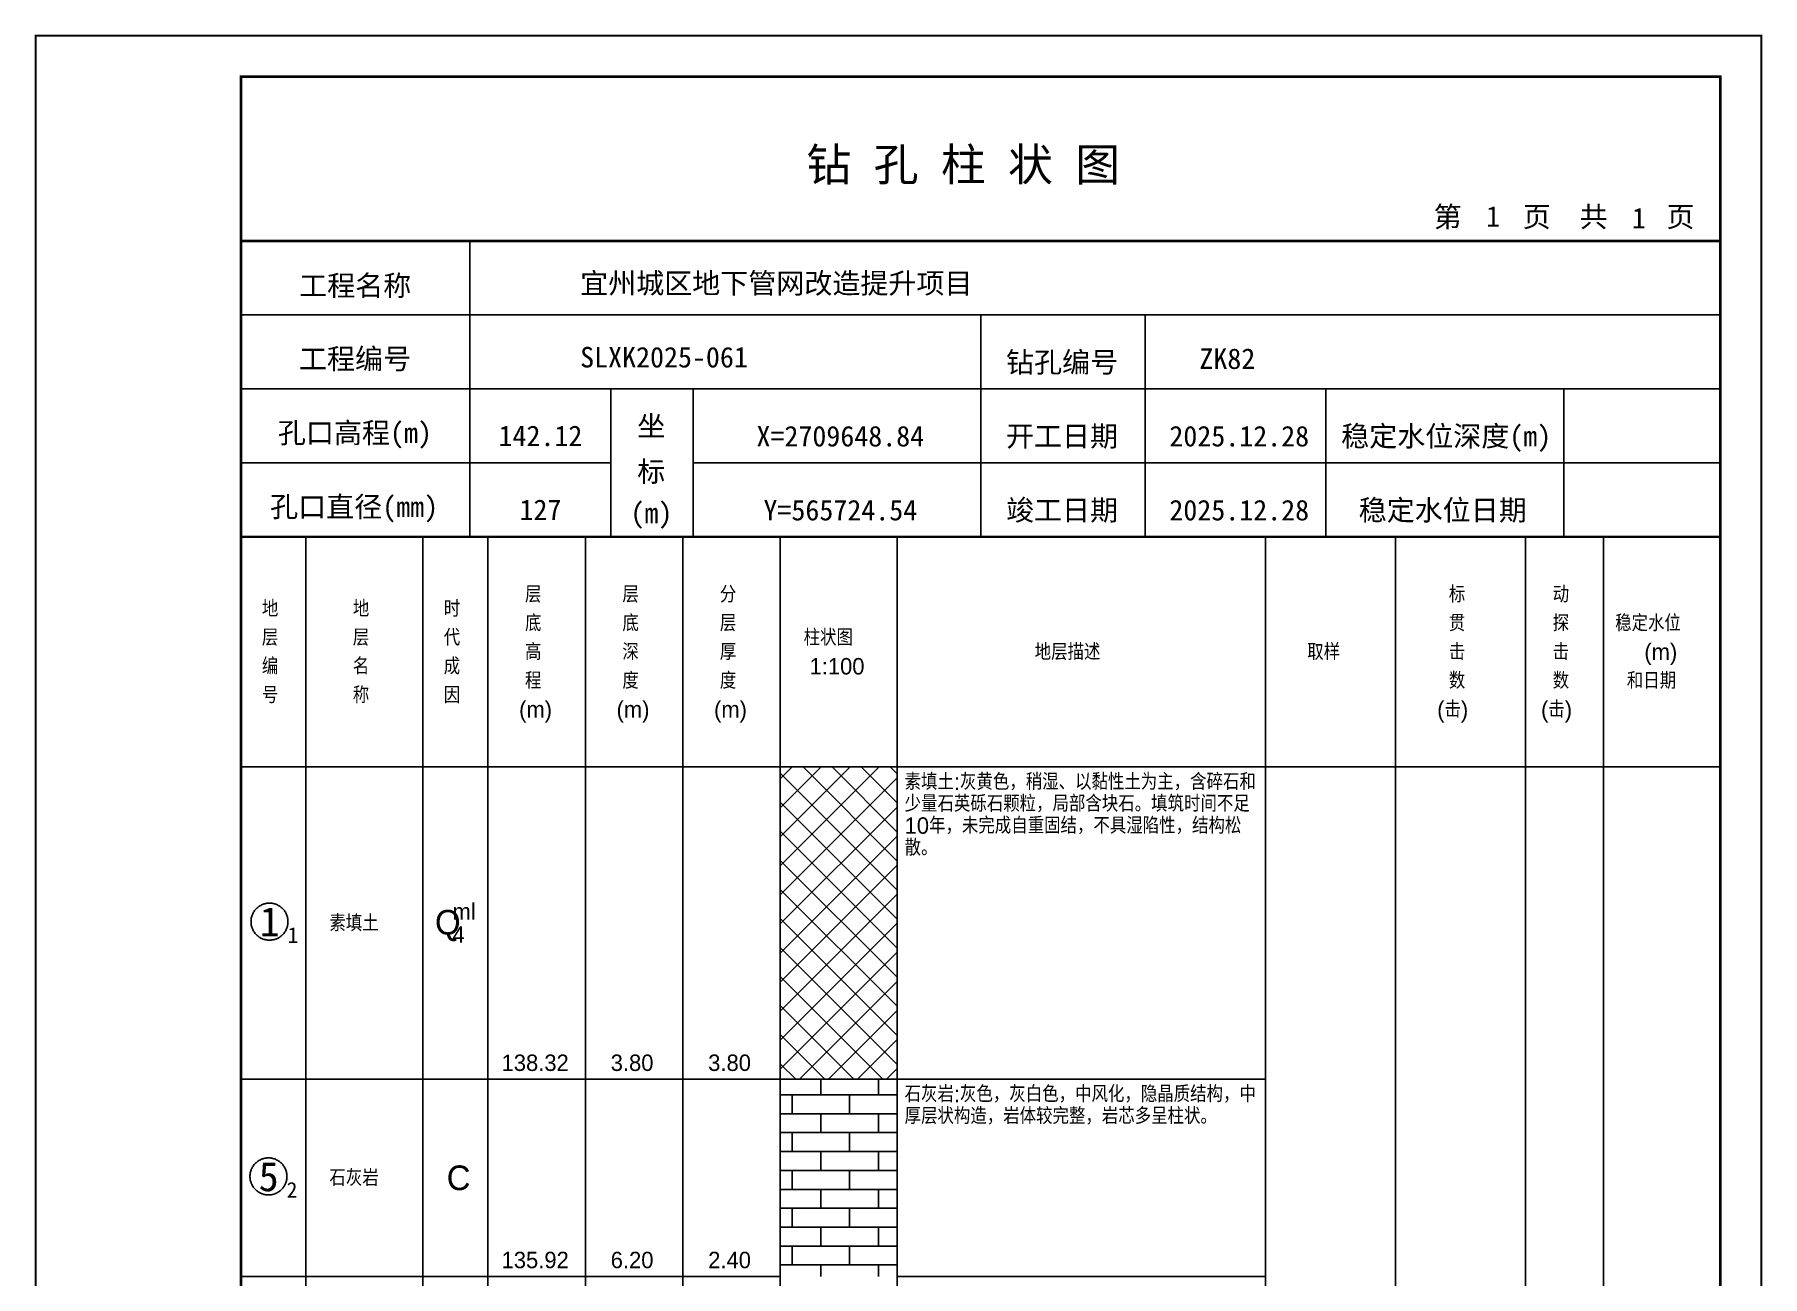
# Model space of a CAD drawing. Header units: millimetres. Extents: x 12489 to 89920, y 4630 to 4927.
# Drawn here: x 55169.3 to 55379.6, y 4775.7 to 4926.8 of the extents above; entities that cross this region are included whole.
import ezdxf
from ezdxf.enums import TextEntityAlignment as Align

# ---------------------------------------------------------------- set-up
doc = ezdxf.new("R2010")
doc.units = ezdxf.units.MM
doc.layers.add('ZZT_TC', color=7, linetype='Continuous')
doc.styles.add('成果图图块', font='', dxfattribs={"height": 2.5})
doc.styles.add('成果图模板', font='')
doc.styles.add('成果图模板标题', font='simhei.ttf')
doc.styles.add('成果图表体', font='Comfont.shx', dxfattribs={"height": 2, "bigfont": 'Hztxt12a.shx'})
doc.styles.get('成果图图块').set_extended_font_data('FangSong_GB2312')
doc.styles.get('成果图模板').set_extended_font_data('FangSong_GB2312')

# ---------------------------------------------------------------- blocks, each defined once
blk = doc.blocks.new('DCBH-1-1-1373', base_point=(0.3, -0.11))
at = {"layer": 'ZZT_TC', "color": 7}
blk.add_polyline3d([(-0.19, 2.31, 0), (-0.3, 2.31, 0), (-0.41, 2.3, 0), (-0.52, 2.29, 0), (-0.63, 2.27, 0), (-0.73, 2.24, 0), (-0.84, 2.21, 0), (-0.95, 2.18, 0), (-1.05, 2.14, 0), (-1.15, 2.09, 0), (-1.25, 2.04, 0), (-1.35, 1.99, 0), (-1.44, 1.93, 0), (-1.53, 1.87, 0), (-1.62, 1.8, 0), (-1.7, 1.73, 0), (-1.78, 1.65, 0), (-1.86, 1.57, 0), (-1.93, 1.49, 0), (-2, 1.4, 0), (-2.06, 1.31, 0), (-2.12, 1.22, 0), (-2.17, 1.12, 0), (-2.22, 1.02, 0), (-2.27, 0.92, 0), (-2.31, 0.82, 0), (-2.34, 0.71, 0), (-2.37, 0.61, 0), (-2.4, 0.5, 0), (-2.41, 0.39, 0), (-2.43, 0.28, 0), (-2.44, 0.17, 0), (-2.44, 0.06, 0), (-2.44, -0.05, 0), (-2.43, -0.16, 0), (-2.41, -0.27, 0), (-2.4, -0.38, 0), (-2.37, -0.49, 0), (-2.34, -0.6, 0), (-2.31, -0.7, 0), (-2.27, -0.8, 0), (-2.22, -0.9, 0), (-2.17, -1, 0), (-2.12, -1.1, 0), (-2.06, -1.19, 0), (-2, -1.28, 0), (-1.93, -1.37, 0), (-1.86, -1.45, 0), (-1.78, -1.53, 0), (-1.7, -1.61, 0), (-1.62, -1.68, 0), (-1.53, -1.75, 0), (-1.44, -1.81, 0), (-1.35, -1.87, 0), (-1.25, -1.93, 0), (-1.15, -1.98, 0), (-1.05, -2.02, 0), (-0.95, -2.06, 0), (-0.84, -2.1, 0), (-0.73, -2.13, 0), (-0.63, -2.15, 0), (-0.52, -2.17, 0), (-0.41, -2.18, 0), (-0.3, -2.19, 0), (-0.19, -2.19, 0), (-0.08, -2.19, 0), (0.03, -2.18, 0), (0.14, -2.17, 0), (0.25, -2.15, 0), (0.36, -2.13, 0), (0.47, -2.1, 0), (0.57, -2.06, 0), (0.67, -2.02, 0), (0.77, -1.98, 0), (0.87, -1.93, 0), (0.97, -1.87, 0), (1.06, -1.81, 0), (1.15, -1.75, 0), (1.24, -1.68, 0), (1.32, -1.61, 0), (1.4, -1.53, 0), (1.48, -1.45, 0), (1.55, -1.37, 0), (1.62, -1.28, 0), (1.68, -1.19, 0), (1.74, -1.1, 0), (1.8, -1, 0), (1.85, -0.9, 0), (1.89, -0.8, 0), (1.93, -0.7, 0), (1.97, -0.6, 0), (2, -0.49, 0), (2.02, -0.38, 0), (2.04, -0.27, 0), (2.05, -0.16, 0), (2.06, -0.05, 0), (2.06, 0.06, 0), (2.06, 0.17, 0), (2.05, 0.28, 0), (2.04, 0.39, 0), (2.02, 0.5, 0), (2, 0.61, 0), (1.97, 0.71, 0), (1.93, 0.82, 0), (1.89, 0.92, 0), (1.85, 1.02, 0), (1.8, 1.12, 0), (1.74, 1.22, 0), (1.68, 1.31, 0), (1.62, 1.4, 0), (1.55, 1.49, 0), (1.48, 1.57, 0), (1.4, 1.65, 0), (1.32, 1.73, 0), (1.24, 1.8, 0), (1.15, 1.87, 0), (1.06, 1.93, 0), (0.97, 1.99, 0), (0.87, 2.04, 0), (0.77, 2.09, 0), (0.67, 2.14, 0), (0.57, 2.18, 0), (0.47, 2.21, 0), (0.36, 2.24, 0), (0.25, 2.27, 0), (0.14, 2.29, 0), (0.03, 2.3, 0), (-0.08, 2.31, 0), (-0.19, 2.31, 0)], dxfattribs=at)
at = {"style": '成果图图块'}
blk.add_text('1', height=3.57, dxfattribs=at).set_placement((-0.16, -1.74), align=Align.CENTER)
blk.add_text('1', height=1.91, dxfattribs=at).set_placement((2.03, -2.53))
blk = doc.blocks.new('DCBH-1-1-1374', base_point=(0.43, -0.11))
at = {"layer": 'ZZT_TC', "color": 7}
blk.add_polyline3d([(-0.19, 2.31, 0), (-0.3, 2.31, 0), (-0.41, 2.3, 0), (-0.52, 2.29, 0), (-0.63, 2.27, 0), (-0.73, 2.24, 0), (-0.84, 2.21, 0), (-0.95, 2.18, 0), (-1.05, 2.14, 0), (-1.15, 2.09, 0), (-1.25, 2.04, 0), (-1.35, 1.99, 0), (-1.44, 1.93, 0), (-1.53, 1.87, 0), (-1.62, 1.8, 0), (-1.7, 1.73, 0), (-1.78, 1.65, 0), (-1.86, 1.57, 0), (-1.93, 1.49, 0), (-2, 1.4, 0), (-2.06, 1.31, 0), (-2.12, 1.22, 0), (-2.17, 1.12, 0), (-2.22, 1.02, 0), (-2.27, 0.92, 0), (-2.31, 0.82, 0), (-2.34, 0.71, 0), (-2.37, 0.61, 0), (-2.4, 0.5, 0), (-2.41, 0.39, 0), (-2.43, 0.28, 0), (-2.44, 0.17, 0), (-2.44, 0.06, 0), (-2.44, -0.05, 0), (-2.43, -0.16, 0), (-2.41, -0.27, 0), (-2.4, -0.38, 0), (-2.37, -0.49, 0), (-2.34, -0.6, 0), (-2.31, -0.7, 0), (-2.27, -0.8, 0), (-2.22, -0.9, 0), (-2.17, -1, 0), (-2.12, -1.1, 0), (-2.06, -1.19, 0), (-2, -1.28, 0), (-1.93, -1.37, 0), (-1.86, -1.45, 0), (-1.78, -1.53, 0), (-1.7, -1.61, 0), (-1.62, -1.68, 0), (-1.53, -1.75, 0), (-1.44, -1.81, 0), (-1.35, -1.87, 0), (-1.25, -1.93, 0), (-1.15, -1.98, 0), (-1.05, -2.02, 0), (-0.95, -2.06, 0), (-0.84, -2.1, 0), (-0.73, -2.13, 0), (-0.63, -2.15, 0), (-0.52, -2.17, 0), (-0.41, -2.18, 0), (-0.3, -2.19, 0), (-0.19, -2.19, 0), (-0.08, -2.19, 0), (0.03, -2.18, 0), (0.14, -2.17, 0), (0.25, -2.15, 0), (0.36, -2.13, 0), (0.47, -2.1, 0), (0.57, -2.06, 0), (0.67, -2.02, 0), (0.77, -1.98, 0), (0.87, -1.93, 0), (0.97, -1.87, 0), (1.06, -1.81, 0), (1.15, -1.75, 0), (1.24, -1.68, 0), (1.32, -1.61, 0), (1.4, -1.53, 0), (1.48, -1.45, 0), (1.55, -1.37, 0), (1.62, -1.28, 0), (1.68, -1.19, 0), (1.74, -1.1, 0), (1.8, -1, 0), (1.85, -0.9, 0), (1.89, -0.8, 0), (1.93, -0.7, 0), (1.97, -0.6, 0), (2, -0.49, 0), (2.02, -0.38, 0), (2.04, -0.27, 0), (2.05, -0.16, 0), (2.06, -0.05, 0), (2.06, 0.06, 0), (2.06, 0.17, 0), (2.05, 0.28, 0), (2.04, 0.39, 0), (2.02, 0.5, 0), (2, 0.61, 0), (1.97, 0.71, 0), (1.93, 0.82, 0), (1.89, 0.92, 0), (1.85, 1.02, 0), (1.8, 1.12, 0), (1.74, 1.22, 0), (1.68, 1.31, 0), (1.62, 1.4, 0), (1.55, 1.49, 0), (1.48, 1.57, 0), (1.4, 1.65, 0), (1.32, 1.73, 0), (1.24, 1.8, 0), (1.15, 1.87, 0), (1.06, 1.93, 0), (0.97, 1.99, 0), (0.87, 2.04, 0), (0.77, 2.09, 0), (0.67, 2.14, 0), (0.57, 2.18, 0), (0.47, 2.21, 0), (0.36, 2.24, 0), (0.25, 2.27, 0), (0.14, 2.29, 0), (0.03, 2.3, 0), (-0.08, 2.31, 0), (-0.19, 2.31, 0)], dxfattribs=at)
at = {"style": '成果图图块'}
blk.add_text('5', height=3.57, dxfattribs=at).set_placement((-0.16, -1.74), align=Align.CENTER)
blk.add_text('2', height=1.91, dxfattribs=at).set_placement((2.03, -2.53))
blk = doc.blocks.new('钻孔柱状图路桥昇龙制图梁世成校核莫家里.dwg195', base_point=(25, 236))
for p, q in [((52.82, 236), (52.82, 272)), ((25, 263), (205, 263)), ((115, 236), (115, 263)), ((135, 236), (135, 263)), ((25, 254), (205, 254)), ((70, 236), (70, 254)), ((80, 236), (80, 254)), ((157, 236), (157, 254)), ((185.95, 236), (185.95, 254)), ((25, 245), (70, 245)), ((80, 245), (205, 245))]:
    blk.add_line(p, q)
for points, const_width in [([(0, 0), (210, 0), (210, 297), (0, 297)], 0.25), ([(25, 5), (205, 5), (205, 292), (25, 292)], 0.3)]:
    blk.add_lwpolyline(points, close=True, dxfattribs=dict(const_width=const_width))
at = {"const_width": 0.3}
for points in [[(25, 272), (205, 272)], [(25, 236), (205, 236)]]:
    blk.add_lwpolyline(points, dxfattribs=at)
for s, height, style, p in [('钻 孔 柱 状 图', 4, '成果图模板标题', (93.8, 279.31)), ('第', 2.5, '成果图模板', (170.12, 273.7)), ('页', 2.5, '成果图模板', (180.96, 273.7)), ('共', 2.5, '成果图模板', (187.88, 273.7)), ('页', 2.5, '成果图模板', (198.44, 273.7)), ('工程名称', 2.5, '成果图模板', (32.07, 265.32)), ('宜州城区地下管网改造提升项目', 2.5, '成果图模板', (66.26, 265.61)), ('工程编号', 2.5, '成果图模板', (32.05, 256.41)), ('SLXK2025-061', 2.5, '成果图模板', (66.26, 256.61)), ('钻孔编号', 2.5, '成果图模板', (118.08, 256)), ('ZK82', 2.5, '成果图模板', (141.61, 256.43)), ('孔口高程(m)', 2.5, '成果图模板', (29.48, 247.41)), ('坐', 2.5, '成果图模板', (73.21, 248.24)), ('开工日期', 2.5, '成果图模板', (118.08, 247)), ('稳定水位深度(m)', 2.5, '成果图模板', (158.86, 247)), ('标', 2.5, '成果图模板', (73.21, 242.7)), ('孔口直径(mm)', 2.5, '成果图模板', (28.54, 238.41)), ('(m) ', 2.5, '成果图模板', (72.38, 237.65)), ('竣工日期', 2.5, '成果图模板', (118.08, 238)), ('稳定水位日期', 2.5, '成果图模板', (160.99, 238))]:
    blk.add_text(s, height=height, dxfattribs=dict(style=style)).set_placement(p)
at = {"style": '成果图模板'}
for s, p in [('1', (177.35, 273.74)), ('1', (195.08, 273.53)), ('142.12', (61.43, 247.04)), ('X=2709648.84', (97.92, 247)), ('2025.12.28', (146.46, 247)), ('127', (61.43, 238.04)), ('Y=565724.54', (97.92, 238)), ('2025.12.28', (146.46, 238))]:
    blk.add_text(s, height=2.5, dxfattribs=at).set_placement(p, align=Align.CENTER)

msp = doc.modelspace()

# ---------------------------------------------------------------- hatches: boundary and pattern name
at = {"linetype": 'Continuous'}
h = msp.add_hatch(dxfattribs=at)
h.set_pattern_fill('GKSTT', scale=0.5, style=0, pattern_type=2)
h.set_pattern_definition([(45, (0, 0), (-1.76776695, 1.76776695), []), (135, (0, 0), (-1.76776695, -1.76776695), [])])
h.paths.add_polyline_path([(55260.06, 4799.71), (55274.29, 4799.71), (55274.29, 4837.71), (55260.06, 4837.71)])
h = msp.add_hatch(dxfattribs=at)
h.set_pattern_fill('GKSHY', scale=0.5, style=0, pattern_type=2)
h.set_pattern_definition([(0, (0, 0), (0, 2.3), []), (90, (0, 0), (-3.5, 2.3), [2.3, -2.3])])
h.paths.add_polyline_path([(55260.06, 4775.71), (55274.29, 4775.71), (55274.29, 4799.71), (55260.06, 4799.71)])

# ---------------------------------------------------------------- linework, layer by layer
at = {"color": 0}
for p, q in [((55194.45, 4837.71), (55202.35, 4837.71)), ((55194.45, 4799.71), (55194.45, 4837.71)), ((55202.35, 4799.71), (55202.35, 4837.71)), ((55194.45, 4799.71), (55202.35, 4799.71)), ((55194.45, 4799.71), (55202.35, 4799.71)), ((55194.45, 4775.71), (55194.45, 4799.71)), ((55202.35, 4775.71), (55202.35, 4799.71)), ((55194.45, 4775.71), (55202.35, 4775.71))]:
    msp.add_line(p, q, dxfattribs=at)
for points in [[(55194.45, 4865.71), (55202.35, 4865.71)], [(55194.45, 4837.71), (55194.45, 4865.71)], [(55202.35, 4837.71), (55202.35, 4865.71)], [(55202.35, 4865.71), (55216.58, 4865.71)], [(55202.35, 4837.71), (55202.35, 4865.71)], [(55216.58, 4837.71), (55216.58, 4865.71)], [(55216.58, 4865.71), (55224.49, 4865.71)], [(55216.58, 4837.71), (55216.58, 4865.71)], [(55224.49, 4837.71), (55224.49, 4865.71)], [(55224.49, 4865.71), (55236.35, 4865.71)], [(55224.49, 4837.71), (55224.49, 4865.71)], [(55236.35, 4837.71), (55236.35, 4865.71)], [(55236.35, 4865.71), (55248.2, 4865.71)], [(55236.35, 4837.71), (55236.35, 4865.71)], [(55248.2, 4837.71), (55248.2, 4865.71)], [(55248.2, 4865.71), (55260.06, 4865.71)], [(55248.2, 4837.71), (55248.2, 4865.71)], [(55260.06, 4837.71), (55260.06, 4865.71)], [(55260.06, 4865.71), (55274.29, 4865.71)], [(55260.06, 4837.71), (55260.06, 4865.71)], [(55274.29, 4837.71), (55274.29, 4865.71)], [(55274.29, 4865.71), (55319.11, 4865.71)], [(55274.29, 4837.71), (55274.29, 4865.71)], [(55319.11, 4837.71), (55319.11, 4865.71)], [(55319.11, 4865.71), (55334.92, 4865.71)], [(55319.11, 4837.71), (55319.11, 4865.71)], [(55334.92, 4837.71), (55334.92, 4865.71)], [(55334.92, 4865.71), (55350.73, 4865.71)], [(55334.92, 4837.71), (55334.92, 4865.71)], [(55350.73, 4837.71), (55350.73, 4865.71)], [(55350.73, 4865.71), (55360.22, 4865.71)], [(55350.73, 4837.71), (55350.73, 4865.71)], [(55360.22, 4837.71), (55360.22, 4865.71)], [(55360.22, 4865.71), (55374.45, 4865.71)], [(55360.22, 4837.71), (55360.22, 4865.71)], [(55374.45, 4837.71), (55374.45, 4865.71)], [(55194.45, 4837.71), (55202.35, 4837.71)], [(55194.45, 4643.71), (55194.45, 4837.71)], [(55194.45, 4837.71), (55202.35, 4837.71)], [(55202.35, 4643.71), (55202.35, 4837.71)], [(55202.35, 4837.71), (55216.58, 4837.71)], [(55202.35, 4643.71), (55202.35, 4837.71)], [(55202.35, 4837.71), (55216.58, 4837.71)], [(55202.35, 4837.71), (55216.58, 4837.71)], [(55202.35, 4799.71), (55202.35, 4837.71)], [(55216.58, 4643.71), (55216.58, 4837.71)], [(55216.58, 4799.71), (55216.58, 4837.71)], [(55216.58, 4837.71), (55224.49, 4837.71)], [(55216.58, 4643.71), (55216.58, 4837.71)], [(55216.58, 4837.71), (55224.49, 4837.71)], [(55216.58, 4837.71), (55224.49, 4837.71)], [(55216.58, 4799.71), (55216.58, 4837.71)], [(55224.49, 4643.71), (55224.49, 4837.71)], [(55224.49, 4799.71), (55224.49, 4837.71)], [(55224.49, 4837.71), (55236.35, 4837.71)], [(55224.49, 4643.71), (55224.49, 4837.71)], [(55224.49, 4837.71), (55236.35, 4837.71)], [(55224.49, 4837.71), (55236.35, 4837.71)], [(55224.49, 4799.71), (55224.49, 4837.71)], [(55236.35, 4643.71), (55236.35, 4837.71)], [(55236.35, 4799.71), (55236.35, 4837.71)], [(55236.35, 4837.71), (55248.2, 4837.71)], [(55236.35, 4643.71), (55236.35, 4837.71)], [(55236.35, 4837.71), (55248.2, 4837.71)], [(55236.35, 4837.71), (55248.2, 4837.71)], [(55236.35, 4799.71), (55236.35, 4837.71)], [(55248.2, 4643.71), (55248.2, 4837.71)], [(55248.2, 4799.71), (55248.2, 4837.71)], [(55248.2, 4837.71), (55260.06, 4837.71)], [(55248.2, 4643.71), (55248.2, 4837.71)], [(55248.2, 4837.71), (55260.06, 4837.71)], [(55248.2, 4837.71), (55260.06, 4837.71)], [(55248.2, 4799.71), (55248.2, 4837.71)], [(55260.06, 4643.71), (55260.06, 4837.71)], [(55260.06, 4799.71), (55260.06, 4837.71)], [(55260.06, 4837.71), (55274.29, 4837.71)], [(55260.06, 4643.71), (55260.06, 4837.71)], [(55260.06, 4837.71), (55274.29, 4837.71)], [(55274.29, 4643.71), (55274.29, 4837.71)], [(55274.29, 4837.71), (55319.11, 4837.71)], [(55274.29, 4643.71), (55274.29, 4837.71)], [(55274.29, 4837.71), (55319.11, 4837.71)], [(55274.29, 4837.71), (55319.11, 4837.71)], [(55274.29, 4799.71), (55274.29, 4837.71)], [(55319.11, 4643.71), (55319.11, 4837.71)], [(55319.11, 4799.71), (55319.11, 4837.71)], [(55319.11, 4837.71), (55334.92, 4837.71)], [(55319.11, 4643.71), (55319.11, 4837.71)], [(55319.11, 4837.71), (55334.92, 4837.71)], [(55334.92, 4643.71), (55334.92, 4837.71)], [(55334.92, 4837.71), (55350.73, 4837.71)], [(55334.92, 4643.71), (55334.92, 4837.71)], [(55334.92, 4837.71), (55350.73, 4837.71)], [(55350.73, 4643.71), (55350.73, 4837.71)], [(55350.73, 4837.71), (55360.22, 4837.71)], [(55350.73, 4643.71), (55350.73, 4837.71)], [(55350.73, 4837.71), (55360.22, 4837.71)], [(55360.22, 4643.71), (55360.22, 4837.71)], [(55360.22, 4837.71), (55374.45, 4837.71)], [(55360.22, 4643.71), (55360.22, 4837.71)], [(55360.22, 4837.71), (55374.45, 4837.71)], [(55374.45, 4643.71), (55374.45, 4837.71)], [(55202.35, 4799.71), (55216.58, 4799.71)], [(55202.35, 4799.71), (55216.58, 4799.71)], [(55202.35, 4775.71), (55202.35, 4799.71)], [(55216.58, 4775.71), (55216.58, 4799.71)], [(55216.58, 4799.71), (55224.49, 4799.71)], [(55216.58, 4799.71), (55224.49, 4799.71)], [(55216.58, 4775.71), (55216.58, 4799.71)], [(55224.49, 4775.71), (55224.49, 4799.71)], [(55224.49, 4799.71), (55236.35, 4799.71)], [(55224.49, 4799.71), (55236.35, 4799.71)], [(55224.49, 4775.71), (55224.49, 4799.71)], [(55236.35, 4775.71), (55236.35, 4799.71)], [(55236.35, 4799.71), (55248.2, 4799.71)], [(55236.35, 4799.71), (55248.2, 4799.71)], [(55236.35, 4775.71), (55236.35, 4799.71)], [(55248.2, 4775.71), (55248.2, 4799.71)], [(55248.2, 4799.71), (55260.06, 4799.71)], [(55248.2, 4799.71), (55260.06, 4799.71)], [(55248.2, 4775.71), (55248.2, 4799.71)], [(55260.06, 4775.71), (55260.06, 4799.71)], [(55274.29, 4799.71), (55319.11, 4799.71)], [(55274.29, 4799.71), (55319.11, 4799.71)], [(55274.29, 4775.71), (55274.29, 4799.71)], [(55319.11, 4775.71), (55319.11, 4799.71)], [(55202.35, 4775.71), (55216.58, 4775.71)], [(55216.58, 4775.71), (55224.49, 4775.71)], [(55224.49, 4775.71), (55236.35, 4775.71)], [(55236.35, 4775.71), (55248.2, 4775.71)], [(55248.2, 4775.71), (55260.06, 4775.71)], [(55274.29, 4775.71), (55319.11, 4775.71)]]:
    msp.add_lwpolyline(points, dxfattribs=at)
at = {"color": 7, "flags": 128}
msp.add_lwpolyline([(55260.06, 4799.71), (55274.29, 4799.71)], dxfattribs=at)

# ---------------------------------------------------------------- block references
for name, p in [('钻孔柱状图路桥昇龙制图梁世成校核莫家里.dwg195', (55194.45, 4865.71)), ('DCBH-1-1-1373', (55198.4, 4818.71)), ('DCBH-1-1-1374', (55198.4, 4787.71))]:
    msp.add_blockref(name, p)

# ---------------------------------------------------------------- texts
at = {"color": 0, "style": '成果图表体'}
for s, height, p in [('层', 2, (55229, 4857.71)), ('层', 2, (55240.85, 4857.71)), ('分', 2, (55252.71, 4857.71)), ('标', 2, (55341.41, 4857.71)), ('动', 2, (55354.05, 4857.71)), ('地', 2, (55196.98, 4855.96)), ('地', 2, (55208.05, 4855.96)), ('时', 2, (55219.11, 4855.96)), ('底', 2, (55229, 4854.21)), ('底', 2, (55240.85, 4854.21)), ('层', 2, (55252.71, 4854.21)), ('贯', 2, (55341.41, 4854.21)), ('探', 2, (55354.05, 4854.21)), ('稳定水位', 2, (55361.65, 4854.21)), ('层', 2, (55196.98, 4852.46)), ('层', 2, (55208.05, 4852.46)), ('代', 2, (55219.11, 4852.46)), ('高', 2, (55229, 4850.71)), ('深', 2, (55240.85, 4850.71)), ('厚', 2, (55252.71, 4850.71)), ('柱状图', 2, (55262.91, 4852.46)), ('地层描述', 2, (55291.02, 4850.71)), ('取样', 2, (55324.18, 4850.71)), ('击', 2, (55341.41, 4850.71)), ('击', 2, (55354.05, 4850.71)), ('(m)', 2, (55365.2, 4850.71)), ('编', 2, (55196.98, 4848.96)), ('名', 2, (55208.05, 4848.96)), ('成', 2, (55219.11, 4848.96)), ('1:100', 2, (55263.62, 4848.96)), ('程', 2, (55229, 4847.21)), ('度', 2, (55240.85, 4847.21)), ('度', 2, (55252.71, 4847.21)), ('数', 2, (55341.41, 4847.21)), ('数', 2, (55354.05, 4847.21)), ('和日期', 2, (55363.07, 4847.21)), ('号', 2, (55196.98, 4845.46)), ('称', 2, (55208.05, 4845.46)), ('因', 2, (55219.11, 4845.46)), ('(m)', 2, (55228.28, 4843.71)), ('(m)', 2, (55240.14, 4843.71)), ('(m)', 2, (55252, 4843.71)), ('(击)', 2, (55339.99, 4843.71)), ('(击)', 2, (55352.63, 4843.71)), ('ml', 2, (55220.18, 4819.11)), ('素填土', 2, (55205.2, 4817.71)), ('Q', 3, (55218.05, 4817.31)), ('4', 2, (55220.18, 4816.31)), ('138.32', 2, (55226.15, 4800.71)), ('3.80', 2, (55239.43, 4800.71)), ('3.80', 2, (55251.29, 4800.71)), ('石灰岩', 2, (55205.2, 4786.71)), ('C', 3, (55219.47, 4786.21)), ('135.92', 2, (55226.15, 4776.71)), ('6.20', 2, (55239.43, 4776.71)), ('2.40', 2, (55251.29, 4776.71))]:
    msp.add_text(s, height=height, dxfattribs=at).set_placement(p)
at = {"color": 0, "char_height": 2, "width": 43.0292, "attachment_point": 1, "line_spacing_factor": 0.8, "style": '成果图表体'}
for s, insert in [('素填土:灰黄色，稍湿、以黏性土为主，含碎石和少量石英砾石颗粒，局部含块石。填筑时间不足10年，未完成自重固结，不具湿陷性，结构松散。', (55275.19, 4836.91)), ('石灰岩:灰色，灰白色，中风化，隐晶质结构，中厚层状构造，岩体较完整，岩芯多呈柱状。', (55275.19, 4798.91))]:
    msp.add_mtext(s, dxfattribs=dict(at, insert=insert))

doc.saveas('drawing.dxf')
